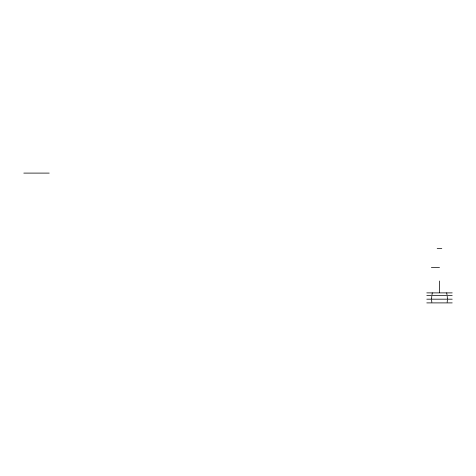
<?xml version="1.0" encoding="UTF-8"?>
<svg xmlns="http://www.w3.org/2000/svg" width="476" height="476" viewBox="0 0 476 476"><rect width="100%" height="100%" fill="white"/><g stroke="black" fill="none" stroke-linecap="round" stroke-linejoin="round"><path stroke-width="0.71" d="M431.577 298.874L431.78 296.268M447.41 299.969L447.148 302.278M432 294.692L432.297 292.889M23.8 173.103L49.206 173.103M437.188 248.466L441.799 248.466M431.387 267.369L439.497 267.369M426.793 292.889L452.2 292.889M426.793 295.465L452.2 295.465M426.793 299.184L452.2 299.184M426.793 302.897L452.2 302.897M431.839 302.278L431.577 299.969M446.69 292.889L446.994 294.692M447.214 296.268L447.416 298.874M439.497 281.007L439.497 292.675"/></g></svg>
